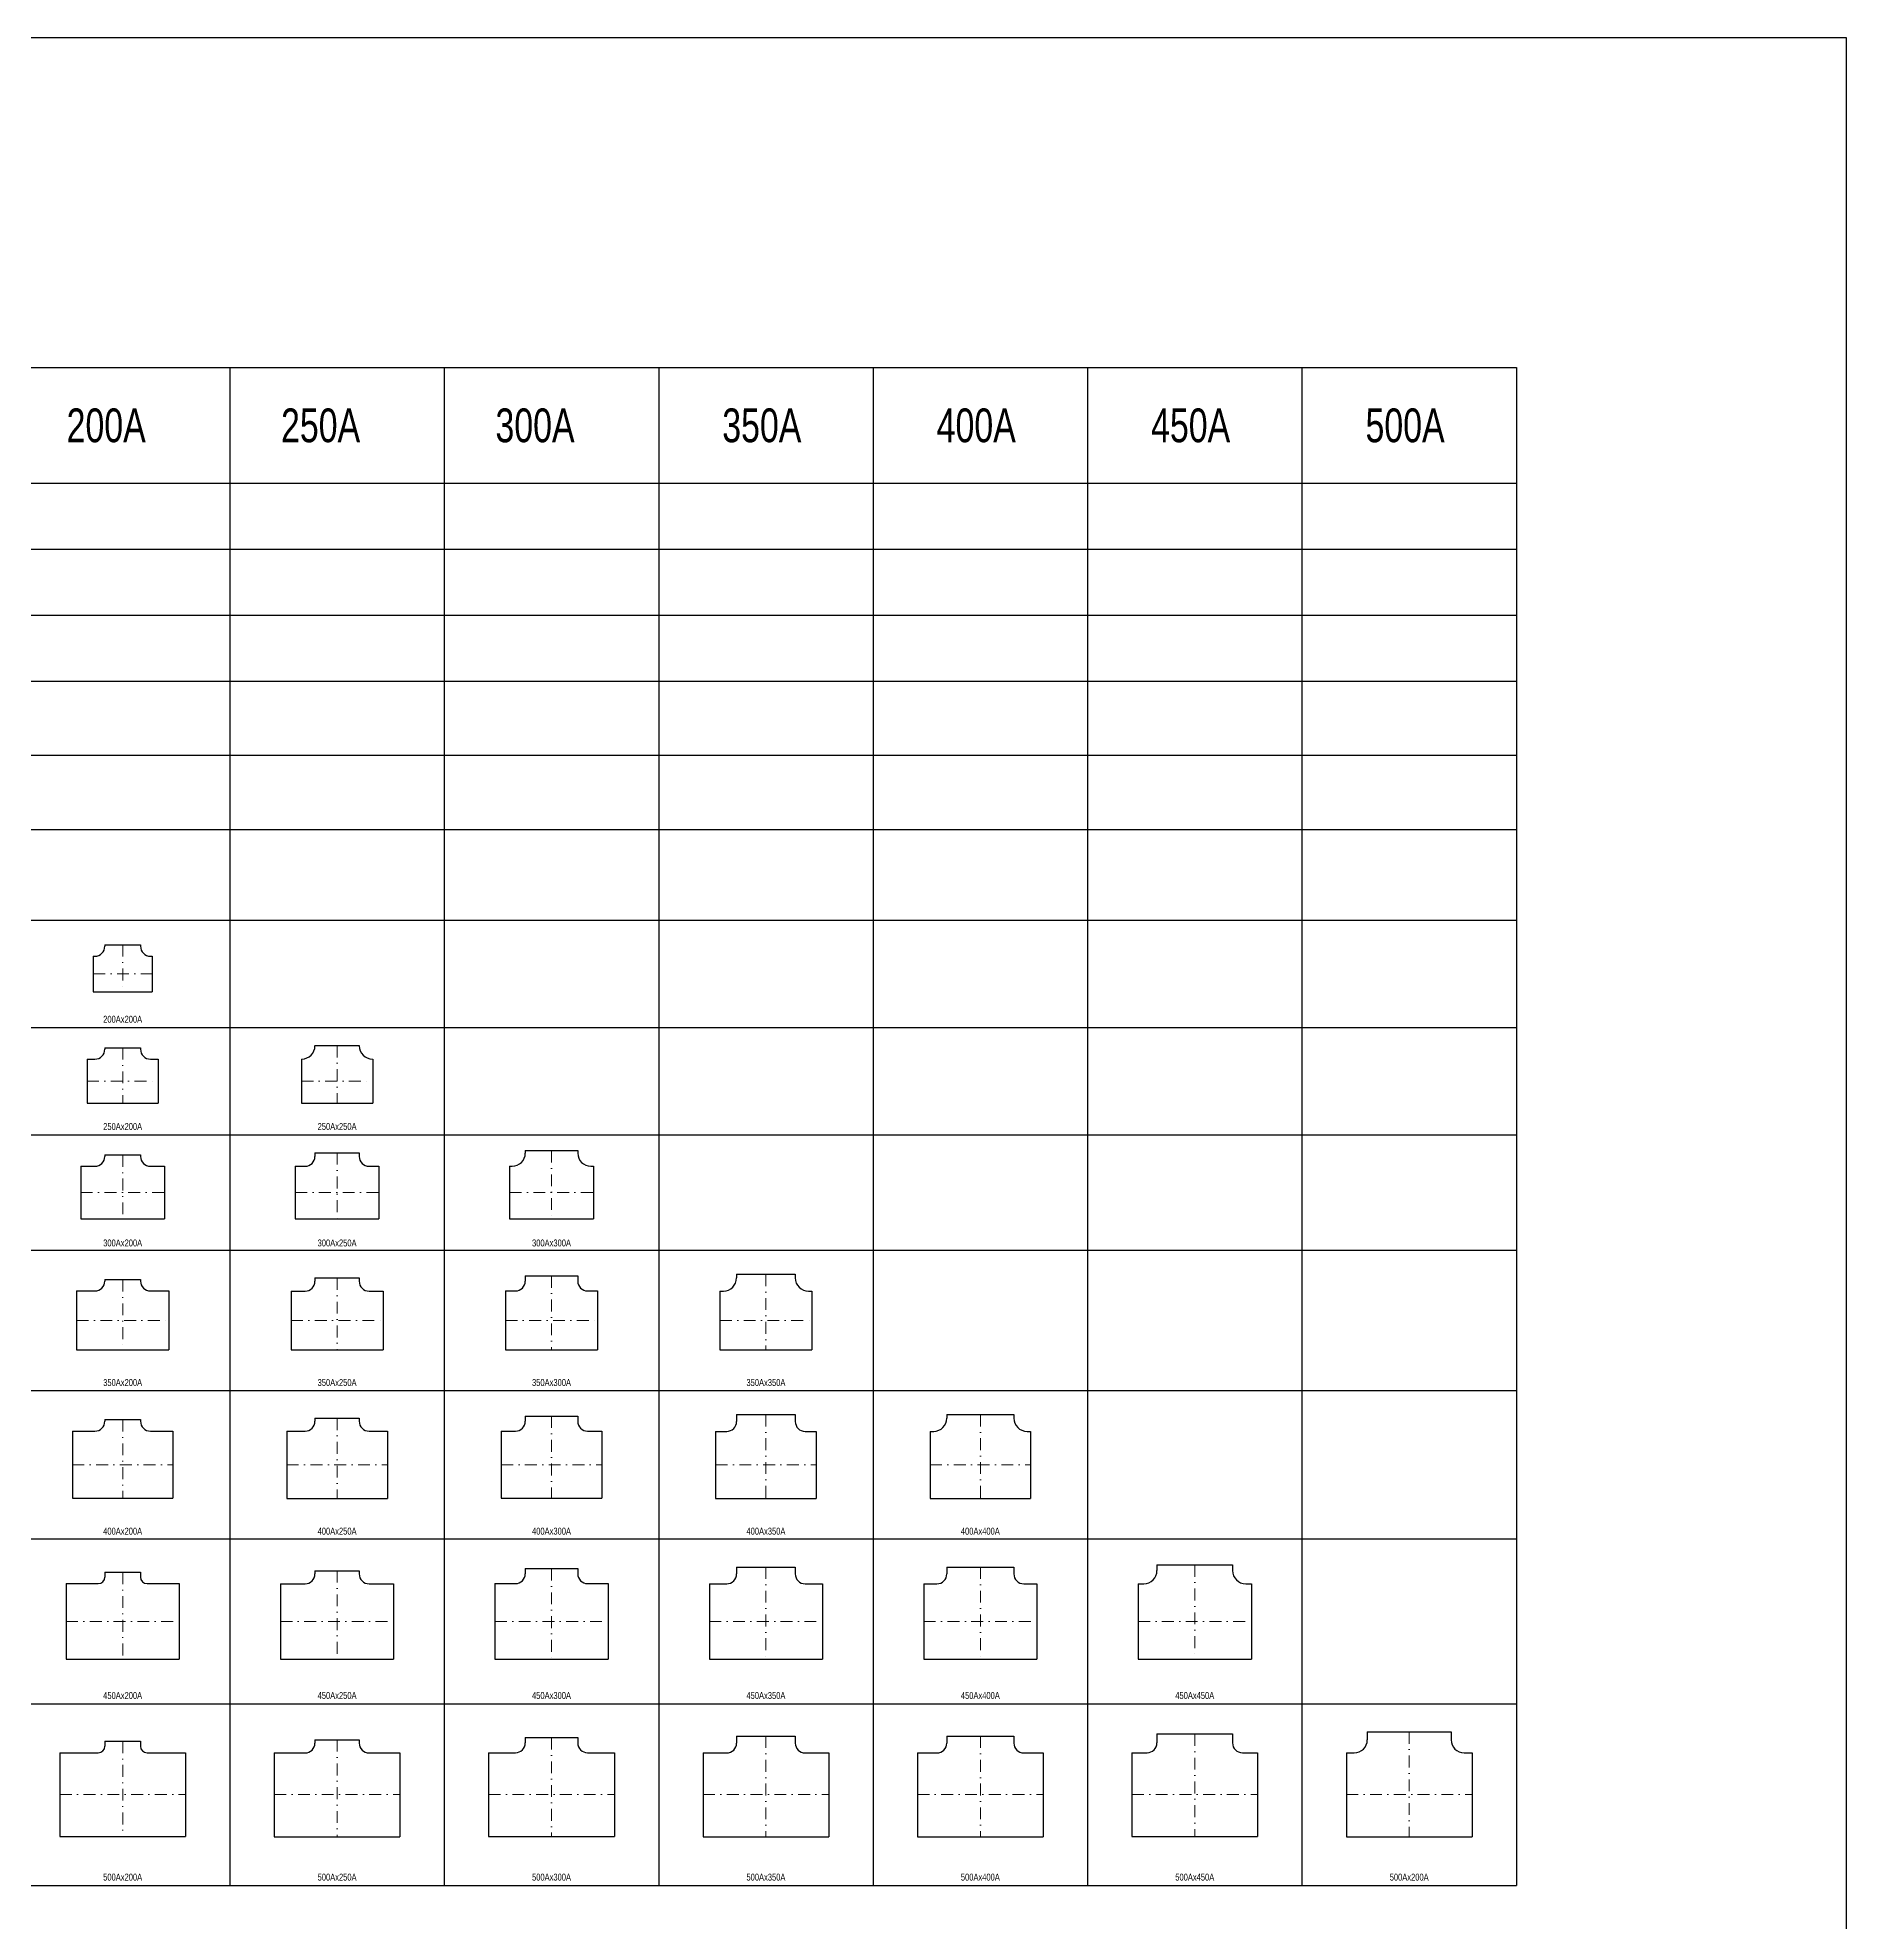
# Model space of a CAD drawing. Extents: x 0 to 90799, y 0 to 77868.
# Drawn here: x 56026 to 66991, y 66444 to 77868 of the extents above; entities that cross this region are included whole.
import ezdxf
from ezdxf.enums import TextEntityAlignment as Align

# ---------------------------------------------------------------- set-up
doc = ezdxf.new("R2010")
doc.units = 0
doc.header["$LTSCALE"] = 30
doc.header["$MEASUREMENT"] = 0
doc.linetypes.add('DGN Style 4', pattern=[4.8, 2.4, -1.2, 0, -1.2])
doc.layers.add('L(c)', color=1, linetype='DGN Style 4', lineweight=5)
doc.layers.add('L(txt)', color=2, linetype='Continuous', lineweight=13)
doc.styles.add('Style-ENGINEERING', font='ENGINEERING.shx')

# ---------------------------------------------------------------- blocks, each defined once
blk = doc.blocks.new('*U258')
for p, q in [((-108, 143), (-108, 133)), ((-108, 143), (108, 143)), ((108, 143), (108, 133)), ((-178, 73), (-178, -143)), ((-178, 73), (-168, 73)), ((168, 73), (178, 73)), ((178, 73), (178, -143)), ((-178, -143), (178, -143))]:
    blk.add_line(p, q)
for centre, start, end in [((-168, 133), 270, 0), ((168, 133), 180, 270)]:
    blk.add_arc(centre, 60, start, end)
blk = doc.blocks.new('*U259')
for p, q in [((-134, 175), (-134, 173)), ((-134, 175), (134, 175)), ((134, 175), (134, 173)), ((-216, 93), (-216, -175)), ((-216, 93), (-214, 93)), ((214, 93), (216, 93)), ((216, 93), (216, -175)), ((-216, -175), (216, -175))]:
    blk.add_line(p, q)
for centre, start, end in [((-214, 173), 270, 0), ((214, 173), 180, 270)]:
    blk.add_arc(centre, 80, start, end)
blk = doc.blocks.new('*U260')
for p, q in [((-108, 168), (108, 168)), ((-108, 168), (-108, 159)), ((108, 168), (108, 159)), ((-216, 99), (-216, -168)), ((-216, 99), (-168, 99)), ((168, 99), (216, 99)), ((216, 99), (216, -168)), ((-216, -168), (216, -168))]:
    blk.add_line(p, q)
for centre, start, end in [((-168, 159), 270, 0), ((168, 159), 180, 270)]:
    blk.add_arc(centre, 60, start, end)
blk = doc.blocks.new('*U266')
for p, q in [((-254, 125), (-254, -194)), ((-254, 125), (-168, 125)), ((-108, 194), (108, 194)), ((-108, 194), (-108, 185)), ((108, 194), (108, 185)), ((168, 125), (254, 125)), ((254, 125), (254, -194)), ((-254, -194), (254, -194))]:
    blk.add_line(p, q)
for centre, start, end in [((-168, 185), 270, 0), ((168, 185), 180, 270)]:
    blk.add_arc(centre, 60, start, end)
blk = doc.blocks.new('*U267')
for p, q in [((-254, 118), (-254, -200)), ((-254, 118), (-194, 118)), ((-134, 200), (134, 200)), ((-134, 200), (-134, 178)), ((134, 200), (134, 178)), ((194, 118), (254, 118)), ((254, 118), (254, -200)), ((-254, -200), (254, -200))]:
    blk.add_line(p, q)
for centre, start, end in [((-194, 178), 270, 0), ((194, 178), 180, 270)]:
    blk.add_arc(centre, 60, start, end)
blk = doc.blocks.new('*U268')
for p, q in [((-159, 207), (-159, 192)), ((-159, 207), (159, 207)), ((159, 207), (159, 192)), ((-254, 112), (-254, -207)), ((-254, 112), (-239, 112)), ((239, 112), (254, 112)), ((254, 112), (254, -207)), ((-254, -207), (254, -207))]:
    blk.add_line(p, q)
for centre, start, end in [((-239, 192), 270, 0), ((239, 192), 180, 270)]:
    blk.add_arc(centre, 80, start, end)
blk = doc.blocks.new('*U269')
for p, q in [((-178, 229), (-178, 207)), ((-178, 229), (178, 229)), ((178, 229), (178, 207)), ((-279, 127), (-279, -229)), ((-279, 127), (-258, 127)), ((258, 127), (279, 127)), ((279, 127), (279, -229)), ((-279, -229), (279, -229))]:
    blk.add_line(p, q)
for centre, start, end in [((-258, 207), 270, 0), ((258, 207), 180, 270)]:
    blk.add_arc(centre, 80, start, end)
blk = doc.blocks.new('*U270')
for p, q in [((-279, 132), (-279, -224)), ((-279, 132), (-219, 132)), ((-159, 224), (159, 224)), ((-159, 224), (-159, 192)), ((159, 224), (159, 192)), ((219, 132), (279, 132)), ((279, 132), (279, -224)), ((-279, -224), (279, -224))]:
    blk.add_line(p, q)
for centre, start, end in [((-219, 192), 270, 0), ((219, 192), 180, 270)]:
    blk.add_arc(centre, 60, start, end)
blk = doc.blocks.new('*U271')
for p, q in [((-279, 138), (-279, -217)), ((-279, 138), (-194, 138)), ((-134, 218), (134, 218)), ((-134, 218), (-134, 198)), ((134, 218), (134, 198)), ((194, 138), (279, 138)), ((279, 138), (279, -217)), ((-279, -217), (279, -217))]:
    blk.add_line(p, q)
for centre, start, end in [((-194, 198), 270, 0), ((194, 198), 180, 270)]:
    blk.add_arc(centre, 60, start, end)
blk = doc.blocks.new('*U272')
for p, q in [((-279, 143), (-279, -213)), ((-279, 143), (-168, 143)), ((-108, 213), (108, 213)), ((-108, 213), (-108, 203)), ((108, 213), (108, 203)), ((168, 143), (279, 143)), ((279, 143), (279, -213)), ((-279, -213), (279, -213))]:
    blk.add_line(p, q)
for centre, start, end in [((-168, 203), 270, 0), ((168, 203), 180, 270)]:
    blk.add_arc(centre, 60, start, end)
blk = doc.blocks.new('*U275')
for p, q in [((-108, 238), (108, 238)), ((-108, 238), (-108, 228)), ((108, 238), (108, 228)), ((-305, 168), (-305, -238)), ((-305, 168), (-168, 168)), ((168, 168), (305, 168)), ((305, 168), (305, -238)), ((-305, -238), (305, -238))]:
    blk.add_line(p, q)
for centre, start, end in [((-168, 228), 270, 0), ((168, 228), 180, 270)]:
    blk.add_arc(centre, 60, start, end)
blk = doc.blocks.new('*U276')
for p, q in [((-134, 243), (134, 243)), ((-134, 243), (-134, 224)), ((134, 243), (134, 224)), ((-305, 164), (-305, -243)), ((-305, 164), (-194, 164)), ((194, 164), (305, 164)), ((305, 164), (305, -243)), ((-305, -243), (305, -243))]:
    blk.add_line(p, q)
for centre, start, end in [((-194, 224), 270, 0), ((194, 224), 180, 270)]:
    blk.add_arc(centre, 60, start, end)
blk = doc.blocks.new('*U277')
for p, q in [((-159, 249), (159, 249)), ((-159, 249), (-159, 217)), ((159, 249), (159, 217)), ((-305, 157), (-305, -249)), ((-305, 157), (-219, 157)), ((219, 157), (305, 157)), ((305, 157), (305, -249)), ((-305, -249), (305, -249))]:
    blk.add_line(p, q)
for centre, start, end in [((-219, 217), 270, 0), ((219, 217), 180, 270)]:
    blk.add_arc(centre, 60, start, end)
blk = doc.blocks.new('*U278')
for p, q in [((-178, 254), (178, 254)), ((-178, 254), (-178, 212)), ((178, 254), (178, 212)), ((-305, 152), (-305, -254)), ((-305, 152), (-238, 152)), ((238, 152), (305, 152)), ((305, 152), (305, -254)), ((-305, -254), (305, -254))]:
    blk.add_line(p, q)
for centre, start, end in [((-238, 212), 270, 0), ((238, 212), 180, 270)]:
    blk.add_arc(centre, 60, start, end)
blk = doc.blocks.new('*U279')
for p, q in [((-203, 254), (-203, 232)), ((-203, 254), (203, 254)), ((203, 254), (203, 232)), ((-305, 152), (-305, -254)), ((-305, 152), (-283, 152)), ((283, 152), (305, 152)), ((305, 152), (305, -254)), ((-305, -254), (305, -254))]:
    blk.add_line(p, q)
for centre, start, end in [((-283, 232), 270, 0), ((283, 232), 180, 270)]:
    blk.add_arc(centre, 80, start, end)
blk = doc.blocks.new('*U280')
for p, q in [((-229, 286), (-229, 251)), ((-229, 286), (229, 286)), ((229, 286), (229, 251)), ((-343, 171), (-343, -286)), ((-343, 171), (-309, 171)), ((309, 171), (343, 171)), ((343, 171), (343, -286)), ((-343, -286), (343, -286))]:
    blk.add_line(p, q)
for centre, start, end in [((-309, 251), 270, 0), ((309, 251), 180, 270)]:
    blk.add_arc(centre, 80, start, end)
blk = doc.blocks.new('*U281')
for p, q in [((-203, 279), (203, 279)), ((-203, 279), (-203, 238)), ((203, 279), (203, 238)), ((-343, 178), (-343, -279)), ((-343, 178), (-263, 178)), ((263, 178), (343, 178)), ((343, 178), (343, -279)), ((-343, -279), (343, -279))]:
    blk.add_line(p, q)
for centre, start, end in [((-263, 238), 270, 0), ((263, 238), 180, 270)]:
    blk.add_arc(centre, 60, start, end)
blk = doc.blocks.new('*U282')
for p, q in [((-178, 279), (178, 279)), ((-178, 279), (-178, 238)), ((178, 279), (178, 238)), ((-343, 178), (-343, -279)), ((-343, 178), (-238, 178)), ((238, 178), (343, 178)), ((343, 178), (343, -279)), ((-343, -279), (343, -279))]:
    blk.add_line(p, q)
for centre, start, end in [((-238, 238), 270, 0), ((238, 238), 180, 270)]:
    blk.add_arc(centre, 60, start, end)
blk = doc.blocks.new('*U283')
for p, q in [((-159, 275), (159, 275)), ((-159, 275), (-159, 243)), ((159, 275), (159, 243)), ((-343, 183), (-343, -275)), ((-343, 183), (-219, 183)), ((219, 183), (343, 183)), ((343, 183), (343, -275)), ((-343, -275), (343, -275))]:
    blk.add_line(p, q)
for centre, start, end in [((-219, 243), 270, 0), ((219, 243), 180, 270)]:
    blk.add_arc(centre, 60, start, end)
blk = doc.blocks.new('*U284')
for p, q in [((-134, 268), (134, 268)), ((-134, 268), (-134, 249)), ((134, 268), (134, 249)), ((-343, 189), (-343, -268)), ((-343, 189), (-194, 189)), ((194, 189), (343, 189)), ((343, 189), (343, -268)), ((-343, -268), (343, -268))]:
    blk.add_line(p, q)
for centre, start, end in [((-194, 249), 270, 0), ((194, 249), 180, 270)]:
    blk.add_arc(centre, 60, start, end)
blk = doc.blocks.new('*U285')
for p, q in [((-108, 264), (108, 264)), ((-108, 264), (-108, 234)), ((108, 264), (108, 234)), ((-343, 194), (-343, -264)), ((-343, 194), (-148, 194)), ((148, 194), (343, 194)), ((343, 194), (343, -264)), ((-343, -264), (343, -264))]:
    blk.add_line(p, q)
for centre, start, end in [((-148, 234), 270, 0), ((148, 234), 180, 270)]:
    blk.add_arc(centre, 40, start, end)
blk = doc.blocks.new('*U286')
for p, q in [((-108, 289), (108, 289)), ((-108, 289), (-108, 259)), ((108, 289), (108, 259)), ((-381, 219), (-381, -289)), ((-381, 219), (-148, 219)), ((148, 219), (381, 219)), ((381, 219), (381, -289)), ((-381, -289), (381, -289))]:
    blk.add_line(p, q)
for centre, start, end in [((-148, 259), 270, 0), ((148, 259), 180, 270)]:
    blk.add_arc(centre, 40, start, end)
blk = doc.blocks.new('*U287')
for p, q in [((-134, 294), (134, 294)), ((-134, 294), (-134, 274)), ((134, 294), (134, 274)), ((-381, 214), (-381, -294)), ((-381, 214), (-194, 214)), ((194, 214), (381, 214)), ((381, 214), (381, -294)), ((-381, -294), (381, -294))]:
    blk.add_line(p, q)
for centre, start, end in [((-194, 274), 270, 0), ((194, 274), 180, 270)]:
    blk.add_arc(centre, 60, start, end)
blk = doc.blocks.new('*U288')
for p, q in [((-159, 300), (159, 300)), ((-159, 300), (-159, 268)), ((159, 300), (159, 268)), ((-381, 208), (-381, -300)), ((-381, 208), (-219, 208)), ((219, 208), (381, 208)), ((381, 208), (381, -300)), ((-381, -300), (381, -300))]:
    blk.add_line(p, q)
for centre, start, end in [((-219, 268), 270, 0), ((219, 268), 180, 270)]:
    blk.add_arc(centre, 60, start, end)
blk = doc.blocks.new('*U289')
for p, q in [((-178, 305), (178, 305)), ((-178, 305), (-178, 263)), ((178, 305), (178, 263)), ((-381, 203), (-381, -305)), ((-381, 203), (-238, 203)), ((238, 203), (381, 203)), ((381, 203), (381, -305)), ((-381, -305), (381, -305))]:
    blk.add_line(p, q)
for centre, start, end in [((-238, 263), 270, 0), ((238, 263), 180, 270)]:
    blk.add_arc(centre, 60, start, end)
blk = doc.blocks.new('*U290')
for p, q in [((-203, 305), (203, 305)), ((-203, 305), (-203, 263)), ((203, 305), (203, 263)), ((-381, 203), (-381, -305)), ((-381, 203), (-263, 203)), ((263, 203), (381, 203)), ((381, 203), (381, -305)), ((-381, -305), (381, -305))]:
    blk.add_line(p, q)
for centre, start, end in [((-263, 263), 270, 0), ((263, 263), 180, 270)]:
    blk.add_arc(centre, 60, start, end)
blk = doc.blocks.new('*U291')
for p, q in [((-229, 311), (229, 311)), ((-229, 311), (-229, 257)), ((229, 311), (229, 257)), ((-381, 197), (-381, -311)), ((-381, 197), (-289, 197)), ((289, 197), (381, 197)), ((381, 197), (381, -311)), ((-381, -311), (381, -311))]:
    blk.add_line(p, q)
for centre, start, end in [((-289, 257), 270, 0), ((289, 257), 180, 270)]:
    blk.add_arc(centre, 60, start, end)
blk = doc.blocks.new('*U292')
for p, q in [((-254, 317), (-254, 270)), ((-254, 317), (254, 317)), ((254, 317), (254, 270)), ((-381, 190), (-381, -318)), ((-381, 190), (-334, 190)), ((334, 190), (381, 190)), ((381, 190), (381, -318)), ((-381, -318), (381, -318))]:
    blk.add_line(p, q)
for centre, start, end in [((-334, 270), 270, 0), ((334, 270), 180, 270)]:
    blk.add_arc(centre, 80, start, end)

msp = doc.modelspace()

# ---------------------------------------------------------------- linework, layer by layer
for p, q in [((46046, 75868), (64991, 75868)), ((57191, 75868), (57191, 66668)), ((58491, 75868), (58491, 66668)), ((59791, 75868), (59791, 66668)), ((61091, 75868), (61091, 66668)), ((62391, 75868), (62391, 66668)), ((63691, 75868), (63691, 66668)), ((64991, 75868), (64991, 66668)), ((46046, 75168), (64991, 75168)), ((46046, 74768), (64991, 74768)), ((46046, 74368), (64991, 74368)), ((46046, 73968), (64991, 73968)), ((46046, 73518), (64991, 73518)), ((46046, 73068), (64991, 73068)), ((46046, 72518), (64991, 72518)), ((46046, 71868), (64991, 71868)), ((46046, 71218), (64991, 71218)), ((46046, 70518), (64991, 70518)), ((46046, 69668), (64991, 69668)), ((46046, 68768), (64991, 68768)), ((46046, 67768), (64991, 67768)), ((46046, 66668), (64991, 66668))]:
    msp.add_line(p, q)
at = {"flags": 128}
msp.add_lwpolyline([(0, 77868), (66991, 77868), (66991, 42088), (0, 42088)], close=True, dxfattribs=at)
at = {"layer": 'L(c)'}
for p, q in [((56541, 72370), (56541, 72085)), ((56363, 72193), (56719, 72193)), ((56541, 71746), (56541, 71409)), ((57841, 71759), (57841, 71409)), ((56325, 71543), (56757, 71543)), ((57625, 71543), (58057, 71543)), ((56541, 71096), (56541, 70708)), ((57841, 71109), (57841, 70708)), ((59141, 71122), (59141, 70708)), ((56287, 70868), (56795, 70868)), ((57587, 70868), (58095, 70868)), ((58887, 70868), (59395, 70868)), ((60441, 70372), (60441, 69915)), ((56541, 70340), (56541, 69915)), ((57841, 70350), (57841, 69915)), ((59141, 70363), (59141, 69915)), ((56262, 70093), (56821, 70093)), ((57562, 70093), (58121, 70093)), ((58862, 70093), (59421, 70093)), ((60162, 70093), (60721, 70093)), ((56541, 69491), (56541, 69014)), ((57841, 69500), (57841, 69014)), ((59141, 69513), (59141, 69014)), ((60441, 69522), (60441, 69014)), ((61741, 69522), (61741, 69014)), ((56236, 69218), (56846, 69218)), ((57536, 69218), (58146, 69218)), ((58836, 69218), (59446, 69218)), ((60136, 69218), (60746, 69218)), ((61436, 69218), (62046, 69218)), ((56541, 68566), (56541, 68039)), ((57841, 68576), (57841, 68039)), ((59141, 68588), (59141, 68039)), ((60441, 68598), (60441, 68039)), ((61741, 68598), (61741, 68039)), ((63041, 68611), (63041, 68039)), ((56198, 68268), (56884, 68268)), ((57498, 68268), (58184, 68268)), ((58798, 68268), (59484, 68268)), ((60098, 68268), (60784, 68268)), ((61398, 68268), (62084, 68268)), ((62698, 68268), (63384, 68268)), ((56541, 67542), (56541, 66964)), ((57841, 67551), (57841, 66964)), ((59141, 67564), (59141, 66964)), ((60441, 67573), (60441, 66964)), ((61741, 67573), (61741, 66964)), ((63041, 67586), (63041, 66964)), ((64341, 67599), (64341, 66964)), ((56160, 67218), (56922, 67218)), ((57460, 67218), (58222, 67218)), ((58760, 67218), (59522, 67218)), ((60060, 67218), (60822, 67218)), ((61360, 67218), (62122, 67218)), ((62660, 67218), (63422, 67218)), ((63960, 67218), (64722, 67218))]:
    msp.add_line(p, q, dxfattribs=at)

# ---------------------------------------------------------------- block references
for name, p in [('*U258', (56541, 72227)), ('*U260', (56541, 71577)), ('*U259', (57841, 71584)), ('*U266', (56541, 70902)), ('*U267', (57841, 70909)), ('*U268', (59141, 70915)), ('*U269', (60441, 70143)), ('*U272', (56541, 70128)), ('*U271', (57841, 70132)), ('*U270', (59141, 70139)), ('*U275', (56541, 69253)), ('*U276', (57841, 69257)), ('*U277', (59141, 69264)), ('*U278', (60441, 69268)), ('*U279', (61741, 69268)), ('*U285', (56541, 68303)), ('*U284', (57841, 68307)), ('*U283', (59141, 68314)), ('*U282', (60441, 68318)), ('*U281', (61741, 68318)), ('*U280', (63041, 68325)), ('*U286', (56541, 67253)), ('*U287', (57841, 67257)), ('*U288', (59141, 67264)), ('*U289', (60441, 67268)), ('*U290', (61741, 67268)), ('*U291', (63041, 67275)), ('*U292', (64341, 67281))]:
    msp.add_blockref(name, p)

# ---------------------------------------------------------------- texts
at = {"style": 'Style-ENGINEERING', "width": 0.75}
for s, p in [('200Ax200A', (56541, 71918)), ('250Ax200A', (56541, 71268)), ('250Ax250A', (57841, 71268)), ('300Ax200A', (56541, 70562)), ('300Ax250A', (57841, 70562)), ('300Ax300A', (59141, 70562)), ('350Ax200A', (56541, 69716)), ('350Ax250A', (57841, 69716)), ('350Ax300A', (59141, 69716)), ('350Ax350A', (60441, 69716)), ('400Ax200A', (56541, 68815)), ('400Ax250A', (57841, 68815)), ('400Ax300A', (59141, 68815)), ('400Ax350A', (60441, 68815)), ('400Ax400A', (61741, 68815)), ('450Ax200A', (56541, 67819)), ('450Ax250A', (57841, 67819)), ('450Ax300A', (59141, 67819)), ('450Ax350A', (60441, 67819)), ('450Ax400A', (61741, 67819)), ('450Ax450A', (63041, 67819)), ('500Ax200A', (56541, 66718)), ('500Ax250A', (57841, 66718)), ('500Ax300A', (59141, 66718)), ('500Ax350A', (60441, 66718)), ('500Ax400A', (61741, 66718)), ('500Ax450A', (63041, 66718)), ('500Ax200A', (64341, 66718))]:
    msp.add_text(s, height=41.9, dxfattribs=at).set_placement(p, align=Align.MIDDLE_CENTER)
at = {"layer": 'L(txt)', "style": 'Style-ENGINEERING', "width": 0.75}
for s, p in [('200A', (56441, 75518)), ('250A', (57741, 75518)), ('300A', (59041, 75518)), ('350A', (60416, 75518)), ('400A', (61716, 75518)), ('450A', (63016, 75518)), ('500A', (64316, 75518))]:
    msp.add_text(s, height=204.8, dxfattribs=at).set_placement(p, align=Align.MIDDLE_CENTER)

doc.saveas('drawing.dxf')
